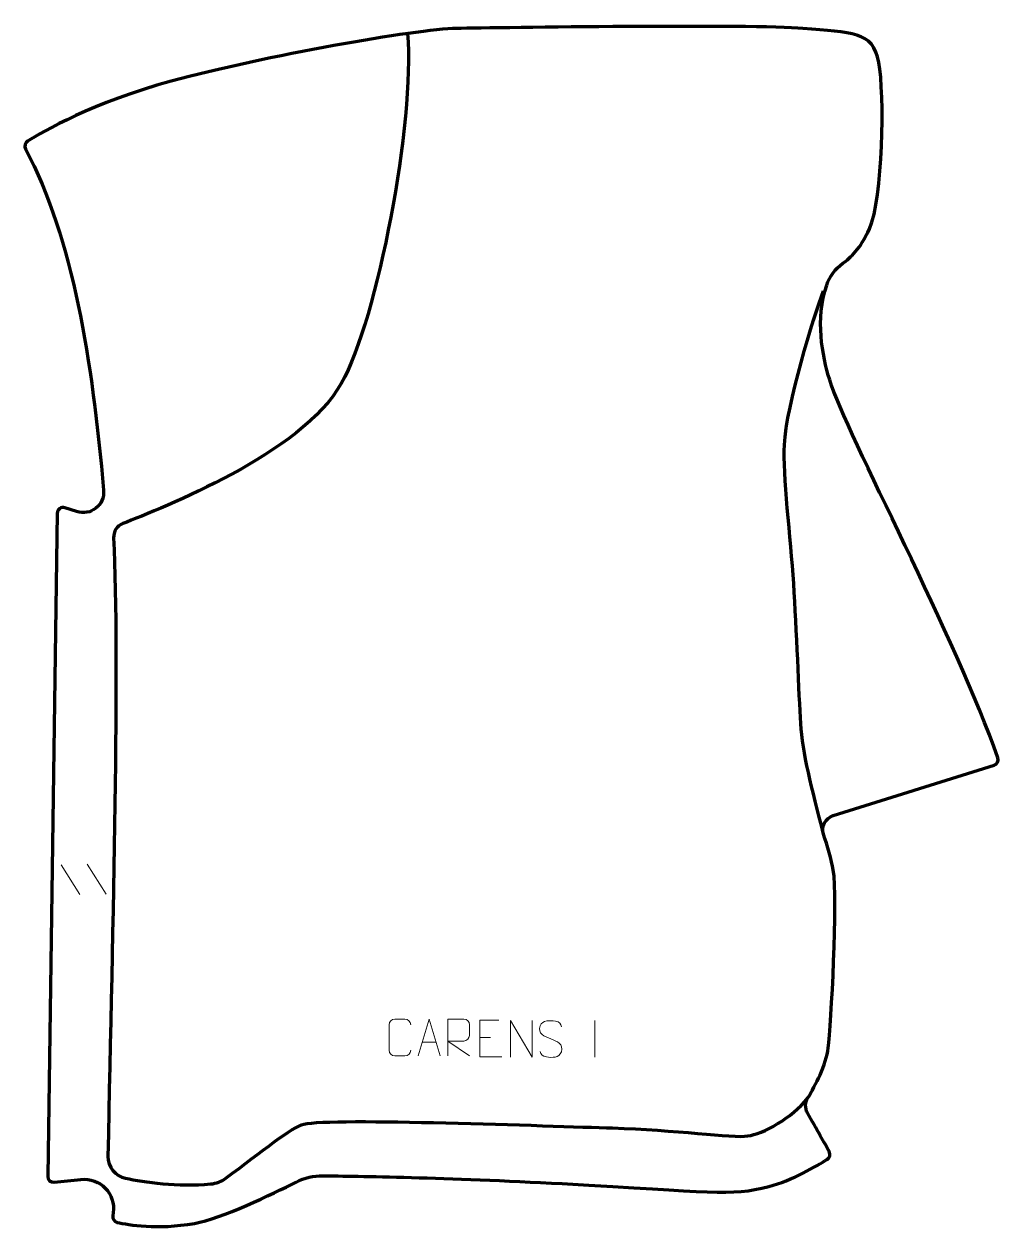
# Model space of a CAD drawing. Header units: millimetres. Extents: x -332 to 332, y -411 to 410.
import ezdxf

# ---------------------------------------------------------------- set-up
doc = ezdxf.new("R2010")
doc.units = ezdxf.units.MM
doc.header["$MEASUREMENT"] = 0
for name, color, linetype in [('layer 1', 7, 'Continuous'), ('layer 2', 7, 'Continuous'), ('layer 3', 7, 'Continuous')]:
    doc.layers.add(name, color=color, linetype=linetype)

msp = doc.modelspace()

# ---------------------------------------------------------------- linework, layer by layer
at = {"layer": 'layer 1', "color": 250, "lineweight": 9}
for points in [[(-306.4995, -162.2206), (-306.4995, -162.2206), (-293.7569, -182.5324), (-293.7569, -182.5324)], [(-288.7726, -161.8922), (-288.7726, -161.8922), (-276.03, -182.204), (-276.03, -182.204)], [(56.7254, -268.153), (56.7254, -268.153), (56.7254, -293.1271), (56.7254, -293.1271)], [(-60.7032, -283.0061), (-60.7032, -283.0061), (-51.2075, -283.0061), (-51.2075, -283.0061)], [(-21.5357, -279.7788), (-21.5357, -279.7788), (-14.3676, -279.7788), (-14.3676, -279.7788)]]:
    msp.add_open_spline(points, degree=3, dxfattribs=at)
for points, knots in [([(-68.5323, -288.4378), (-68.6721, -290.7612), (-70.3493, -292.2408), (-72.497, -292.2516), (-72.497, -292.2516), (-74.8289, -292.2512), (-77.1608, -292.2512), (-79.4923, -292.2516), (-79.4923, -292.2516), (-81.4173, -292.357), (-83.3894, -290.4725), (-83.3782, -288.4552), (-83.3782, -288.4552), (-83.3778, -282.6851), (-83.3778, -276.9154), (-83.3782, -271.1461), (-83.3782, -271.1461), (-83.374, -269.008), (-81.6273, -267.2888), (-79.4749, -267.3023), (-79.4749, -267.3023), (-77.1492, -267.3023), (-74.8231, -267.3023), (-72.497, -267.3023), (-72.497, -267.3023), (-70.5504, -267.2668), (-68.559, -268.7583), (-68.5323, -271.1959)], [0, 0, 0, 0, 0.125, 0.125, 0.125, 0.125, 0.25, 0.25, 0.25, 0.25, 0.375, 0.375, 0.375, 0.375, 0.5, 0.5, 0.5, 0.5, 0.625, 0.625, 0.625, 0.625, 0.75, 0.75, 0.75, 0.75, 1, 1, 1, 1]), ([(-63.4258, -292.2555), (-63.4258, -292.2555), (-56.0548, -267.302), (-56.0548, -267.302), (-56.0548, -267.302), (-56.0548, -267.302), (-48.4849, -292.2555), (-48.4849, -292.2555)], [0, 0, 0, 0, 0.33333333, 0.33333333, 0.33333333, 0.33333333, 1, 1, 1, 1]), ([(-43.2873, -292.2555), (-43.2873, -292.2555), (-43.2873, -267.302), (-43.2873, -267.302), (-43.2873, -267.302), (-39.6925, -267.302), (-36.097, -267.302), (-32.5018, -267.302), (-32.5018, -267.302), (-30.1765, -267.3397), (-28.6192, -268.8297), (-28.6233, -271.1961), (-28.6233, -271.1961), (-28.6237, -273.2316), (-28.6237, -276.291), (-28.6233, -278.327), (-28.6233, -278.327), (-28.6298, -280.2025), (-30.4421, -282.1443), (-32.4516, -282.1634), (-32.4516, -282.1634), (-32.4516, -282.1634), (-43.2873, -282.1634), (-43.2873, -282.1634), (-43.2873, -282.1634), (-43.2873, -282.1634), (-28.6326, -292.2555), (-28.6326, -292.2555)], [0, 0, 0, 0, 0.125, 0.125, 0.125, 0.125, 0.25, 0.25, 0.25, 0.25, 0.375, 0.375, 0.375, 0.375, 0.5, 0.5, 0.5, 0.5, 0.625, 0.625, 0.625, 0.625, 0.75, 0.75, 0.75, 0.75, 1, 1, 1, 1]), ([(-8.6618, -267.8991), (-8.6618, -267.8991), (-21.5357, -267.8991), (-21.5357, -267.8991), (-21.5357, -267.8991), (-21.5357, -267.8991), (-21.5357, -292.8527), (-21.5357, -292.8527), (-21.5357, -292.8527), (-21.5357, -292.8527), (-6.6699, -292.8527), (-6.6699, -292.8527)], [0, 0, 0, 0, 0.25, 0.25, 0.25, 0.25, 0.5, 0.5, 0.5, 0.5, 1, 1, 1, 1]), ([(-0.602, -293.1167), (-0.602, -293.1167), (-0.602, -268.1632), (-0.602, -268.1632), (-0.602, -268.1632), (-0.602, -268.1632), (14.0528, -293.1167), (14.0528, -293.1167), (14.0528, -293.1167), (14.0528, -293.1167), (14.0528, -268.1632), (14.0528, -268.1632)], [0, 0, 0, 0, 0.25, 0.25, 0.25, 0.25, 0.5, 0.5, 0.5, 0.5, 1, 1, 1, 1]), ([(26.7254, -280.64), (22.4771, -279.1696), (17.569, -277.3738), (19.5741, -271.8535), (19.5741, -271.8535), (21.0776, -267.7136), (26.2912, -268.1021), (29.8948, -268.7032), (29.8948, -268.7032), (32.7554, -269.1804), (33.6201, -270.3936), (33.9307, -272.4777)], [0, 0, 0, 0, 0.25, 0.25, 0.25, 0.25, 0.5, 0.5, 0.5, 0.5, 1, 1, 1, 1]), ([(26.7254, -280.6401), (30.744, -282.2868), (35.7735, -284.1751), (33.9395, -289.5354), (33.9395, -289.5354), (32.4797, -293.8018), (27.5689, -293.5451), (23.8428, -292.9904), (23.8428, -292.9904), (21.0928, -292.5806), (19.8719, -291.3671), (19.4939, -289.2549)], [0, 0, 0, 0, 0.25, 0.25, 0.25, 0.25, 0.5, 0.5, 0.5, 0.5, 1, 1, 1, 1])]:
    msp.add_open_spline(points, degree=3, knots=knots, dxfattribs=at)
at = {"layer": 'layer 2', "color": 230, "lineweight": 200}
msp.add_open_spline([(-315.7276, -374.2445), (-315.7276, -374.2445), (-309.2312, 77.0869), (-309.2312, 77.0869), (-309.2312, 77.0869), (-309.1924, 79.7927), (-306.5338, 81.6801), (-303.9667, 80.8243), (-303.9667, 80.8243), (-303.9667, 80.8243), (-296.0594, 78.1883), (-296.0594, 78.1883), (-296.0594, 78.1883), (-286.4954, 75.0006), (-276.8094, 82.6608), (-277.6861, 92.7037), (-277.6861, 92.7037), (-285.383, 180.8576), (-298.4609, 263.2707), (-330.8134, 325.1197), (-330.8134, 325.1197), (-331.7825, 326.9725), (-331.1627, 329.255), (-329.3882, 330.3616), (-329.3882, 330.3616), (-319.1681, 336.7342), (-284.4221, 356.833), (-231.6518, 371.1505), (-231.6518, 371.1505), (-168.1751, 388.3728), (-64.8412, 406.5793), (-37.2853, 407.0714), (-37.2853, 407.0714), (-9.7295, 407.5632), (165.4465, 410.0238), (198.4153, 407.0714), (198.4153, 407.0714), (231.3835, 404.119), (246.1455, 405.595), (250.0821, 383.944), (250.0821, 383.944), (254.0188, 362.2933), (253.0345, 291.4354), (243.6852, 270.7686), (243.6852, 270.7686), (237.3744, 256.8184), (230.8395, 250.9394), (225.5937, 247.2295), (225.5937, 247.2295), (220.4467, 243.5896), (216.6282, 238.3716), (214.592, 232.4055), (214.592, 232.4055), (206.7331, 209.3751), (211.4727, 184.445), (216.6215, 167.9265), (216.6215, 167.9265), (228.2399, 130.6517), (303.3173, -9.3701), (331.0488, -89.3321), (331.0488, -89.3321), (331.789, -91.4661), (330.6181, -93.787), (328.4626, -94.4611), (328.4626, -94.4611), (328.4626, -94.4611), (218.9756, -128.6986), (218.9756, -128.6986), (218.9756, -128.6986), (213.6723, -130.3566), (210.7347, -136.0194), (212.4411, -141.3072), (212.4411, -141.3072), (214.8798, -148.8648), (217.9973, -159.1895), (219.0821, -165.6951), (219.0821, -165.6951), (222.2804, -184.8858), (217.6057, -271.9817), (215.6372, -286.7437), (215.6372, -286.7437), (214.0476, -298.6683), (206.9995, -312.5184), (201.7547, -320.7748), (201.7547, -320.7748), (199.7764, -323.8898), (199.6896, -327.8452), (201.5113, -331.0547), (201.5113, -331.0547), (207.6997, -341.9584), (213.4691, -352.3262), (216.2899, -357.4129), (216.2899, -357.4129), (217.3193, -359.2692), (216.7167, -361.6018), (214.9193, -362.7306), (214.9193, -362.7306), (207.9661, -367.0972), (190.7872, -377.2392), (175.2879, -381.2207), (175.2879, -381.2207), (148.4701, -388.1097), (136.9064, -384.6652), (34.5563, -379.2522), (34.5563, -379.2522), (-45.1424, -375.0376), (-105.4473, -374.1048), (-128.2361, -373.8984), (-128.2361, -373.8984), (-134.6175, -373.8402), (-140.9149, -375.3099), (-146.6126, -378.1843), (-146.6126, -378.1843), (-162.6323, -386.2665), (-197.4557, -403.0873), (-215.9056, -406.3162), (-215.9056, -406.3162), (-241.1362, -410.7316), (-260.69, -407.3781), (-268.3746, -405.5941), (-268.3746, -405.5941), (-270.3911, -405.126), (-271.7129, -403.1949), (-271.4261, -401.1445), (-271.4261, -401.1445), (-271.4261, -401.1445), (-271.1234, -398.9816), (-271.1234, -398.9816), (-271.1234, -398.9816), (-269.3207, -386.0897), (-280.1182, -374.9388), (-293.0612, -376.3248), (-293.0612, -376.3248), (-293.0612, -376.3248), (-311.302, -378.2796), (-311.302, -378.2796), (-311.302, -378.2796), (-313.6892, -378.535), (-315.7622, -376.6452), (-315.7276, -374.2445)], degree=3, knots=[0, 0, 0, 0, 0.02777778, 0.02777778, 0.02777778, 0.02777778, 0.05555556, 0.05555556, 0.05555556, 0.05555556, 0.08333333, 0.08333333, 0.08333333, 0.08333333, 0.11111111, 0.11111111, 0.11111111, 0.11111111, 0.13888889, 0.13888889, 0.13888889, 0.13888889, 0.16666667, 0.16666667, 0.16666667, 0.16666667, 0.19444444, 0.19444444, 0.19444444, 0.19444444, 0.22222222, 0.22222222, 0.22222222, 0.22222222, 0.25, 0.25, 0.25, 0.25, 0.27777778, 0.27777778, 0.27777778, 0.27777778, 0.30555556, 0.30555556, 0.30555556, 0.30555556, 0.33333333, 0.33333333, 0.33333333, 0.33333333, 0.36111111, 0.36111111, 0.36111111, 0.36111111, 0.38888889, 0.38888889, 0.38888889, 0.38888889, 0.41666667, 0.41666667, 0.41666667, 0.41666667, 0.44444444, 0.44444444, 0.44444444, 0.44444444, 0.47222222, 0.47222222, 0.47222222, 0.47222222, 0.5, 0.5, 0.5, 0.5, 0.52777778, 0.52777778, 0.52777778, 0.52777778, 0.55555556, 0.55555556, 0.55555556, 0.55555556, 0.58333333, 0.58333333, 0.58333333, 0.58333333, 0.61111111, 0.61111111, 0.61111111, 0.61111111, 0.63888889, 0.63888889, 0.63888889, 0.63888889, 0.66666667, 0.66666667, 0.66666667, 0.66666667, 0.69444444, 0.69444444, 0.69444444, 0.69444444, 0.72222222, 0.72222222, 0.72222222, 0.72222222, 0.75, 0.75, 0.75, 0.75, 0.77777778, 0.77777778, 0.77777778, 0.77777778, 0.80555556, 0.80555556, 0.80555556, 0.80555556, 0.83333333, 0.83333333, 0.83333333, 0.83333333, 0.86111111, 0.86111111, 0.86111111, 0.86111111, 0.88888889, 0.88888889, 0.88888889, 0.88888889, 0.91666667, 0.91666667, 0.91666667, 0.91666667, 0.94444444, 0.94444444, 0.94444444, 0.94444444, 1, 1, 1, 1], dxfattribs=at)
at = {"layer": 'layer 3', "color": 142, "lineweight": 200}
for points, knots in [([(-70.8242, 403.6065), (-65.6644, 343.5535), (-91.1639, 209.681), (-115.8665, 165.455), (-115.8665, 165.455), (-142.4959, 117.7799), (-238.2003, 80.4977), (-264.5689, 70.0329), (-264.5689, 70.0329), (-268.5469, 68.4542), (-271.0742, 64.5211), (-270.8629, 60.2465), (-270.8629, 60.2465), (-266.7368, -23.2306), (-271.4383, -199.3105), (-274.7435, -360.7398), (-274.7435, -360.7398), (-274.8017, -367.8877), (-269.8116, -374.0878), (-262.8132, -375.5451), (-262.8132, -375.5451), (-249.7301, -378.2693), (-227.5923, -381.6164), (-204.612, -379.4708), (-204.612, -379.4708), (-200.9053, -379.1244), (-197.3599, -377.7835), (-194.3772, -375.5557), (-194.3772, -375.5557), (-170.1025, -357.4216), (-149.1327, -340.5814), (-141.366, -338.7586), (-141.366, -338.7586), (-121.8429, -334.1767), (26.9707, -340.1531), (68.806, -341.3484), (68.806, -341.3484), (110.6415, -342.5439), (150.6836, -348.3192), (160.8432, -346.8252), (160.8432, -346.8252), (171.0036, -345.3309), (190.6713, -335.1631), (201.7549, -320.7747)], [0, 0, 0, 0, 0.08333333, 0.08333333, 0.08333333, 0.08333333, 0.16666667, 0.16666667, 0.16666667, 0.16666667, 0.25, 0.25, 0.25, 0.25, 0.33333333, 0.33333333, 0.33333333, 0.33333333, 0.41666667, 0.41666667, 0.41666667, 0.41666667, 0.5, 0.5, 0.5, 0.5, 0.58333333, 0.58333333, 0.58333333, 0.58333333, 0.66666667, 0.66666667, 0.66666667, 0.66666667, 0.75, 0.75, 0.75, 0.75, 0.83333333, 0.83333333, 0.83333333, 0.83333333, 1, 1, 1, 1]), ([(212.4412, -141.3072), (204.4716, -109.4616), (198.0969, -86.3529), (196.9014, -66.0329), (196.9014, -66.0329), (195.7061, -45.7129), (194.1126, -1.8856), (192.1202, 29.192), (192.1202, 29.192), (190.128, 60.2696), (184.5887, 103.6684), (185.7455, 123.6201), (185.7455, 123.6201), (187.3392, 151.1117), (205.6693, 210.8765), (212.4412, 228.407)], [0, 0, 0, 0, 0.2, 0.2, 0.2, 0.2, 0.4, 0.4, 0.4, 0.4, 0.6, 0.6, 0.6, 0.6, 1, 1, 1, 1])]:
    msp.add_open_spline(points, degree=3, knots=knots, dxfattribs=at)

doc.saveas('drawing.dxf')
